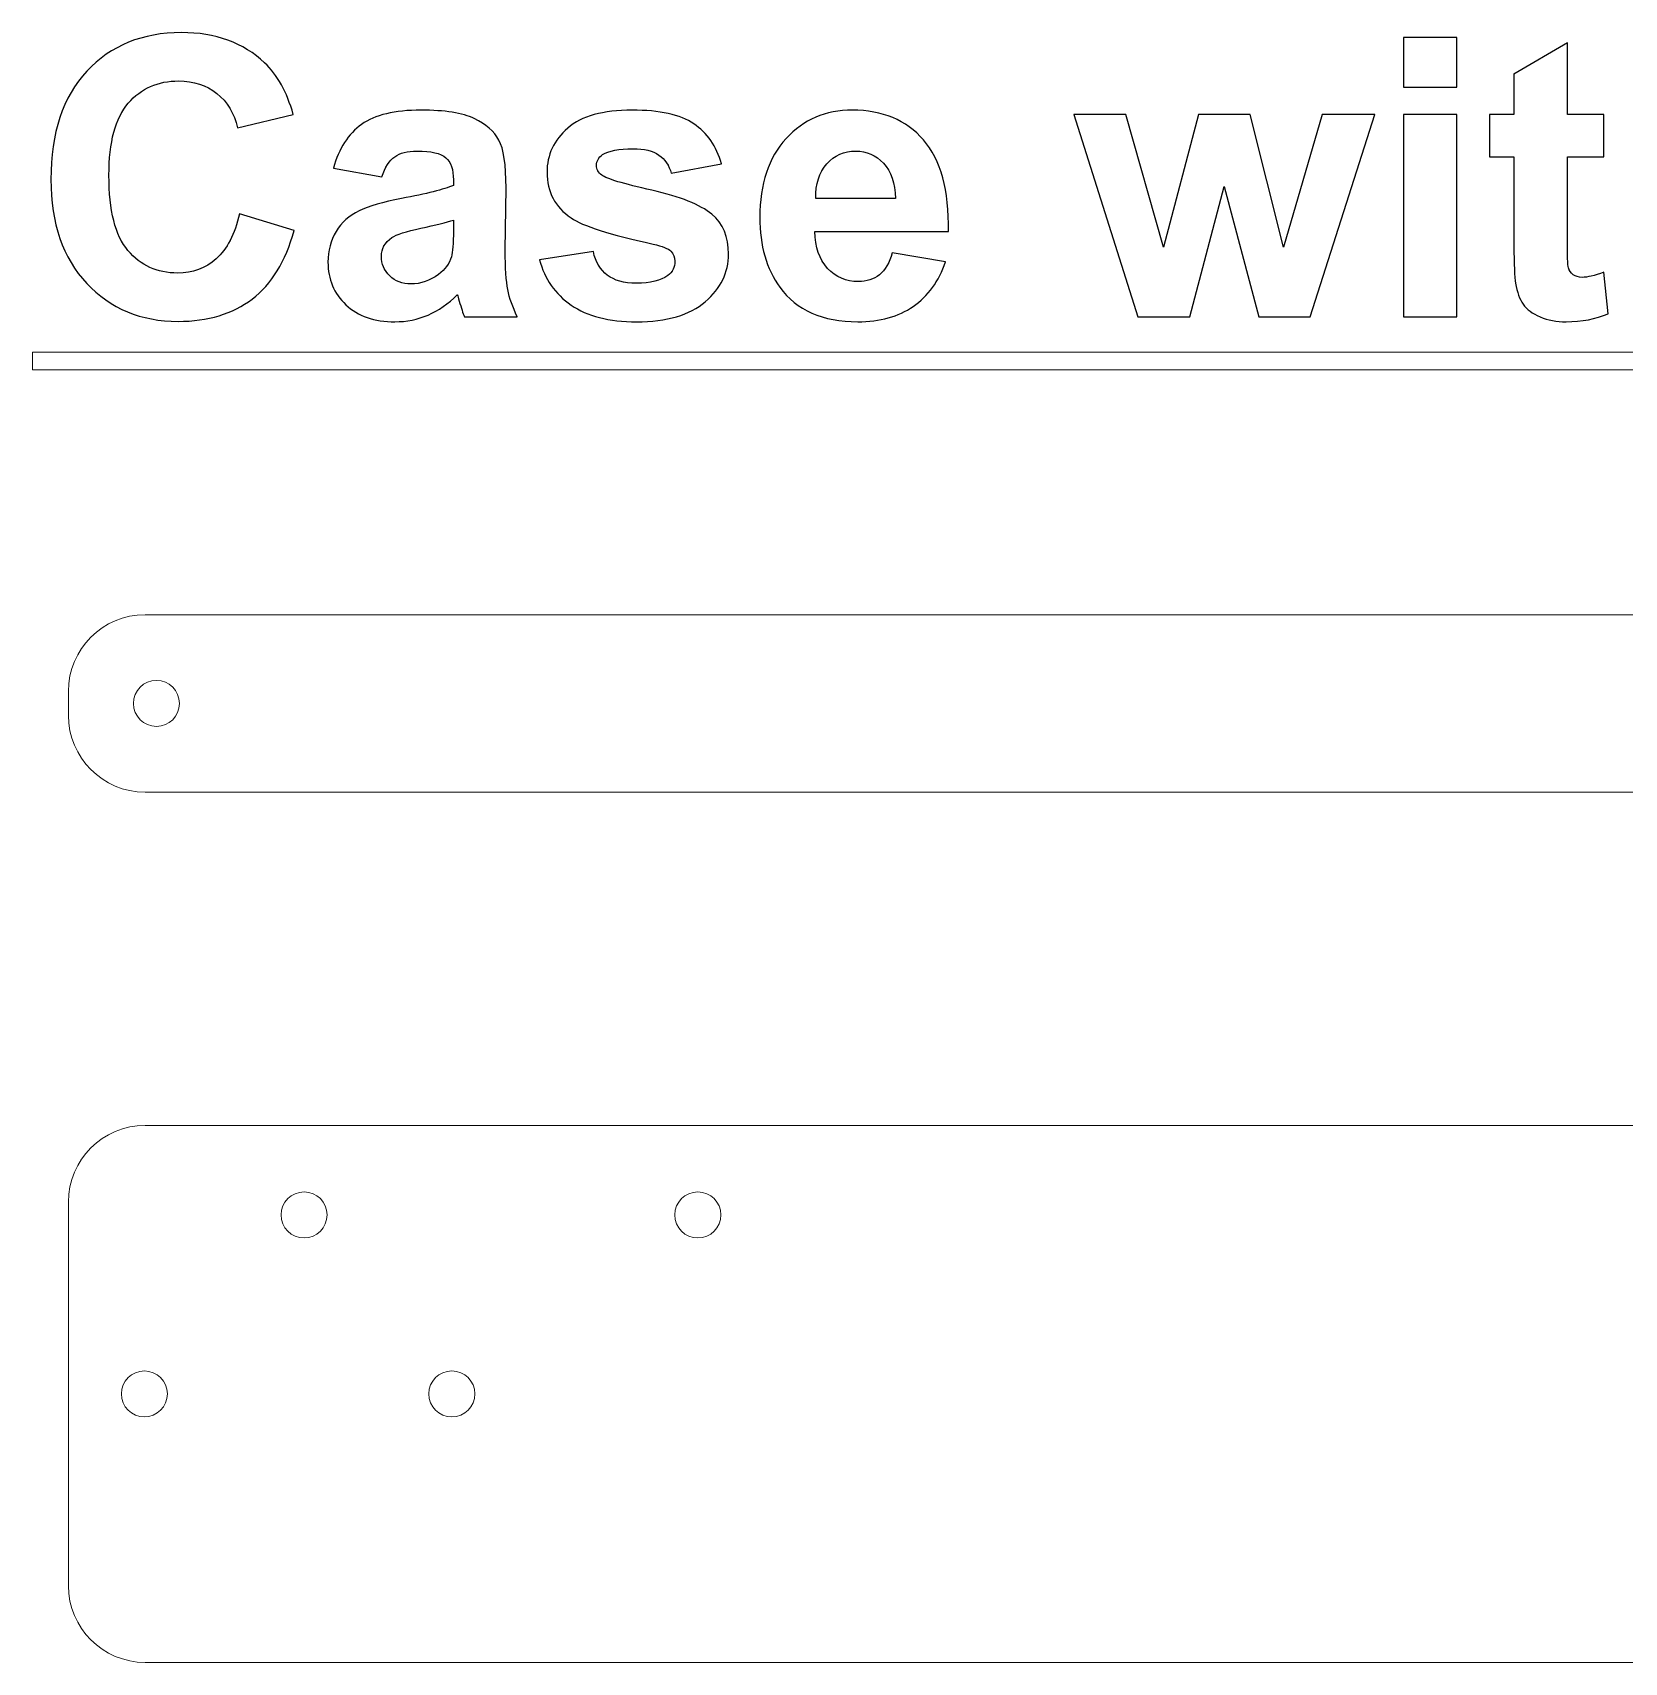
# Model space of a CAD drawing. Header units: millimetres. Extents: x -961 to -101, y 26 to 952.
# Drawn here: x -815.1 to -711.3, y 846.2 to 952.4 of the extents above; entities that cross this region are included whole.
import ezdxf

# ---------------------------------------------------------------- set-up
doc = ezdxf.new("R2010")
doc.units = ezdxf.units.MM
doc.header["$MEASUREMENT"] = 0
doc.layers.add('Layer 1', color=7, linetype='Continuous')

msp = doc.modelspace()

# ---------------------------------------------------------------- linework, layer by layer
at = {"layer": 'Layer 1', "color": 250, "lineweight": 9}
for centre, major_axis in [((-806.9927, 908.7173), (0, 1.5001)), ((-797.3682, 875.3791), (0, 1.5001)), ((-771.6992, 875.3791), (0, 1.5001)), ((-807.7805, 863.7135), (0, 1.5001)), ((-787.7337, 863.7136), (0, 1.5)), ((-787.7337, 863.7136), (0, 1.5))]:
    msp.add_ellipse(centre, major_axis=major_axis, ratio=1, dxfattribs=at)
at = {"layer": 'Layer 1', "color": 250}
for points, knots in [([(-801.5797, 940.6281), (-801.5797, 940.6281), (-798.0237, 939.5359), (-798.0237, 939.5359), (-798.0237, 939.5359), (-798.5698, 937.5335), (-799.48, 936.0476), (-800.75, 935.074), (-800.75, 935.074), (-802.02, 934.1045), (-803.6286, 933.6177), (-805.5802, 933.6177), (-805.5802, 933.6177), (-807.9974, 933.6177), (-809.9829, 934.4432), (-811.5407, 936.0942), (-811.5407, 936.0942), (-813.0944, 937.7452), (-813.8733, 940.0016), (-813.8733, 942.8675), (-813.8733, 942.8675), (-813.8733, 945.8944), (-813.0901, 948.2481), (-811.528, 949.9245), (-811.528, 949.9245), (-809.9659, 951.6009), (-807.9085, 952.4391), (-805.3601, 952.4391), (-805.3601, 952.4391), (-803.1333, 952.4391), (-801.3257, 951.7787), (-799.9372, 950.4621), (-799.9372, 950.4621), (-799.1074, 949.6832), (-798.4894, 948.5656), (-798.0745, 947.1051), (-798.0745, 947.1051), (-798.0745, 947.1051), (-801.7067, 946.2415), (-801.7067, 946.2415), (-801.7067, 946.2415), (-801.9226, 947.1813), (-802.3713, 947.9264), (-803.0529, 948.4725), (-803.0529, 948.4725), (-803.7387, 949.0186), (-804.5684, 949.2895), (-805.5421, 949.2895), (-805.5421, 949.2895), (-806.8925, 949.2895), (-807.989, 948.8069), (-808.8272, 947.8375), (-808.8272, 947.8375), (-809.6696, 946.8723), (-810.0887, 945.3059), (-810.0887, 943.1385), (-810.0887, 943.1385), (-810.0887, 940.844), (-809.6738, 939.2057), (-808.8483, 938.232), (-808.8483, 938.232), (-808.0186, 937.2541), (-806.9433, 936.7673), (-805.6183, 936.7673), (-805.6183, 936.7673), (-804.6404, 936.7673), (-803.798, 937.0763), (-803.0952, 937.6986), (-803.0952, 937.6986), (-802.3925, 938.3209), (-801.8845, 939.2946), (-801.5797, 940.6281)], [0, 0, 0, 0, 0.05263158, 0.05263158, 0.05263158, 0.05263158, 0.10526316, 0.10526316, 0.10526316, 0.10526316, 0.15789474, 0.15789474, 0.15789474, 0.15789474, 0.21052632, 0.21052632, 0.21052632, 0.21052632, 0.26315789, 0.26315789, 0.26315789, 0.26315789, 0.31578947, 0.31578947, 0.31578947, 0.31578947, 0.36842105, 0.36842105, 0.36842105, 0.36842105, 0.42105263, 0.42105263, 0.42105263, 0.42105263, 0.47368421, 0.47368421, 0.47368421, 0.47368421, 0.52631579, 0.52631579, 0.52631579, 0.52631579, 0.57894737, 0.57894737, 0.57894737, 0.57894737, 0.63157895, 0.63157895, 0.63157895, 0.63157895, 0.68421053, 0.68421053, 0.68421053, 0.68421053, 0.73684211, 0.73684211, 0.73684211, 0.73684211, 0.78947368, 0.78947368, 0.78947368, 0.78947368, 0.84210526, 0.84210526, 0.84210526, 0.84210526, 0.89473684, 0.89473684, 0.89473684, 0.89473684, 1, 1, 1, 1]), ([(-725.7015, 948.8831), (-725.7015, 948.8831), (-725.7015, 952.1089), (-725.7015, 952.1089), (-725.7015, 952.1089), (-725.7015, 952.1089), (-722.2217, 952.1089), (-722.2217, 952.1089), (-722.2217, 952.1089), (-722.2217, 952.1089), (-722.2217, 948.8831), (-722.2217, 948.8831), (-722.2217, 948.8831), (-722.2217, 948.8831), (-725.7015, 948.8831), (-725.7015, 948.8831)], [0, 0, 0, 0, 0.2, 0.2, 0.2, 0.2, 0.4, 0.4, 0.4, 0.4, 0.6, 0.6, 0.6, 0.6, 1, 1, 1, 1]), ([(-712.6247, 947.1051), (-712.6247, 947.1051), (-712.6247, 944.3365), (-712.6247, 944.3365), (-712.6247, 944.3365), (-712.6247, 944.3365), (-715.0123, 944.3365), (-715.0123, 944.3365), (-715.0123, 944.3365), (-715.0123, 944.3365), (-715.0123, 938.9983), (-715.0123, 938.9983), (-715.0123, 938.9983), (-715.0123, 937.9145), (-714.9911, 937.2838), (-714.9446, 937.106), (-714.9446, 937.106), (-714.898, 936.9282), (-714.7964, 936.78), (-714.6313, 936.6615), (-714.6313, 936.6615), (-714.4704, 936.5472), (-714.2757, 936.4879), (-714.0429, 936.4879), (-714.0429, 936.4879), (-713.7169, 936.4879), (-713.2512, 936.598), (-712.6374, 936.8223), (-712.6374, 936.8223), (-712.6374, 936.8223), (-712.3453, 934.113), (-712.3453, 934.113), (-712.3453, 934.113), (-713.1539, 933.7659), (-714.0683, 933.5923), (-715.0927, 933.5923), (-715.0927, 933.5923), (-715.7193, 933.5923), (-716.2823, 933.6981), (-716.7861, 933.9098), (-716.7861, 933.9098), (-717.2898, 934.1215), (-717.6581, 934.3966), (-717.891, 934.7311), (-717.891, 934.7311), (-718.128, 935.0697), (-718.2889, 935.5227), (-718.382, 936.0984), (-718.382, 936.0984), (-718.454, 936.5048), (-718.4921, 937.3261), (-718.4921, 938.5665), (-718.4921, 938.5665), (-718.4921, 938.5665), (-718.4921, 944.3365), (-718.4921, 944.3365), (-718.4921, 944.3365), (-718.4921, 944.3365), (-720.0923, 944.3365), (-720.0923, 944.3365), (-720.0923, 944.3365), (-720.0923, 944.3365), (-720.0923, 947.1051), (-720.0923, 947.1051), (-720.0923, 947.1051), (-720.0923, 947.1051), (-718.4921, 947.1051), (-718.4921, 947.1051), (-718.4921, 947.1051), (-718.4921, 947.1051), (-718.4921, 949.7213), (-718.4921, 949.7213), (-718.4921, 949.7213), (-718.4921, 949.7213), (-715.0123, 951.7787), (-715.0123, 951.7787), (-715.0123, 951.7787), (-715.0123, 951.7787), (-715.0123, 947.1051), (-715.0123, 947.1051), (-715.0123, 947.1051), (-715.0123, 947.1051), (-712.6247, 947.1051), (-712.6247, 947.1051)], [0, 0, 0, 0, 0.04545455, 0.04545455, 0.04545455, 0.04545455, 0.09090909, 0.09090909, 0.09090909, 0.09090909, 0.13636364, 0.13636364, 0.13636364, 0.13636364, 0.18181818, 0.18181818, 0.18181818, 0.18181818, 0.22727273, 0.22727273, 0.22727273, 0.22727273, 0.27272727, 0.27272727, 0.27272727, 0.27272727, 0.31818182, 0.31818182, 0.31818182, 0.31818182, 0.36363636, 0.36363636, 0.36363636, 0.36363636, 0.40909091, 0.40909091, 0.40909091, 0.40909091, 0.45454545, 0.45454545, 0.45454545, 0.45454545, 0.5, 0.5, 0.5, 0.5, 0.54545455, 0.54545455, 0.54545455, 0.54545455, 0.59090909, 0.59090909, 0.59090909, 0.59090909, 0.63636364, 0.63636364, 0.63636364, 0.63636364, 0.68181818, 0.68181818, 0.68181818, 0.68181818, 0.72727273, 0.72727273, 0.72727273, 0.72727273, 0.77272727, 0.77272727, 0.77272727, 0.77272727, 0.81818182, 0.81818182, 0.81818182, 0.81818182, 0.86363636, 0.86363636, 0.86363636, 0.86363636, 0.90909091, 0.90909091, 0.90909091, 0.90909091, 1, 1, 1, 1]), ([(-792.3045, 943.0411), (-792.3045, 943.0411), (-795.4541, 943.5999), (-795.4541, 943.5999), (-795.4541, 943.5999), (-795.0985, 944.8868), (-794.4847, 945.8393), (-793.6168, 946.4574), (-793.6168, 946.4574), (-792.749, 947.0755), (-791.4578, 947.3845), (-789.7476, 947.3845), (-789.7476, 947.3845), (-788.1939, 947.3845), (-787.034, 947.2025), (-786.272, 946.8342), (-786.272, 946.8342), (-785.5142, 946.4659), (-784.9766, 946.0002), (-784.6676, 945.4329), (-784.6676, 945.4329), (-784.3585, 944.8657), (-784.2019, 943.8285), (-784.2019, 942.313), (-784.2019, 942.313), (-784.2019, 942.313), (-784.2527, 938.249), (-784.2527, 938.249), (-784.2527, 938.249), (-784.2527, 937.0933), (-784.1977, 936.2381), (-784.0876, 935.6878), (-784.0876, 935.6878), (-783.9775, 935.1375), (-783.7701, 934.549), (-783.4653, 933.9225), (-783.4653, 933.9225), (-783.4653, 933.9225), (-786.9197, 933.9225), (-786.9197, 933.9225), (-786.9197, 933.9225), (-787.0086, 934.1511), (-787.1229, 934.4898), (-787.2541, 934.9385), (-787.2541, 934.9385), (-787.3092, 935.1459), (-787.3515, 935.2814), (-787.3769, 935.3449), (-787.3769, 935.3449), (-787.9696, 934.7607), (-788.6046, 934.3247), (-789.2819, 934.0326), (-789.2819, 934.0326), (-789.9592, 933.7405), (-790.6789, 933.5923), (-791.4451, 933.5923), (-791.4451, 933.5923), (-792.7956, 933.5923), (-793.8624, 933.9606), (-794.6413, 934.6972), (-794.6413, 934.6972), (-795.4202, 935.4296), (-795.8097, 936.3609), (-795.8097, 937.487), (-795.8097, 937.487), (-795.8097, 938.2278), (-795.6319, 938.8924), (-795.2763, 939.4766), (-795.2763, 939.4766), (-794.9207, 940.0566), (-794.4254, 940.5053), (-793.7819, 940.8144), (-793.7819, 940.8144), (-793.1427, 941.1234), (-792.2198, 941.3943), (-791.0133, 941.6272), (-791.0133, 941.6272), (-789.3877, 941.932), (-788.2574, 942.2198), (-787.6309, 942.4823), (-787.6309, 942.4823), (-787.6309, 942.4823), (-787.6309, 942.8337), (-787.6309, 942.8337), (-787.6309, 942.8337), (-787.6309, 943.511), (-787.796, 943.9936), (-788.1262, 944.2857), (-788.1262, 944.2857), (-788.4606, 944.5736), (-789.0872, 944.7175), (-790.0058, 944.7175), (-790.0058, 944.7175), (-790.6281, 944.7175), (-791.1107, 944.5947), (-791.4578, 944.345), (-791.4578, 944.345), (-791.8092, 944.0994), (-792.0886, 943.6634), (-792.3045, 943.0411)], [0, 0, 0, 0, 0.03846154, 0.03846154, 0.03846154, 0.03846154, 0.07692308, 0.07692308, 0.07692308, 0.07692308, 0.11538462, 0.11538462, 0.11538462, 0.11538462, 0.15384615, 0.15384615, 0.15384615, 0.15384615, 0.19230769, 0.19230769, 0.19230769, 0.19230769, 0.23076923, 0.23076923, 0.23076923, 0.23076923, 0.26923077, 0.26923077, 0.26923077, 0.26923077, 0.30769231, 0.30769231, 0.30769231, 0.30769231, 0.34615385, 0.34615385, 0.34615385, 0.34615385, 0.38461538, 0.38461538, 0.38461538, 0.38461538, 0.42307692, 0.42307692, 0.42307692, 0.42307692, 0.46153846, 0.46153846, 0.46153846, 0.46153846, 0.5, 0.5, 0.5, 0.5, 0.53846154, 0.53846154, 0.53846154, 0.53846154, 0.57692308, 0.57692308, 0.57692308, 0.57692308, 0.61538462, 0.61538462, 0.61538462, 0.61538462, 0.65384615, 0.65384615, 0.65384615, 0.65384615, 0.69230769, 0.69230769, 0.69230769, 0.69230769, 0.73076923, 0.73076923, 0.73076923, 0.73076923, 0.76923077, 0.76923077, 0.76923077, 0.76923077, 0.80769231, 0.80769231, 0.80769231, 0.80769231, 0.84615385, 0.84615385, 0.84615385, 0.84615385, 0.88461538, 0.88461538, 0.88461538, 0.88461538, 0.92307692, 0.92307692, 0.92307692, 0.92307692, 1, 1, 1, 1]), ([(-782.0133, 937.6309), (-782.0133, 937.6309), (-778.5081, 938.1643), (-778.5081, 938.1643), (-778.5081, 938.1643), (-778.3599, 937.4912), (-778.0594, 936.979), (-777.6022, 936.6318), (-777.6022, 936.6318), (-777.1492, 936.2805), (-776.51, 936.1069), (-775.6929, 936.1069), (-775.6929, 936.1069), (-774.7912, 936.1069), (-774.1139, 936.272), (-773.6567, 936.6022), (-773.6567, 936.6022), (-773.3519, 936.835), (-773.1995, 937.1483), (-773.1995, 937.5378), (-773.1995, 937.5378), (-773.1995, 937.8002), (-773.2842, 938.0204), (-773.4493, 938.1939), (-773.4493, 938.1939), (-773.6228, 938.359), (-774.0123, 938.5157), (-774.6134, 938.6554), (-774.6134, 938.6554), (-777.4286, 939.2777), (-779.2108, 939.8449), (-779.9644, 940.3572), (-779.9644, 940.3572), (-781.01, 941.0726), (-781.5307, 942.0632), (-781.5307, 943.329), (-781.5307, 943.329), (-781.5307, 944.4762), (-781.0777, 945.4372), (-780.176, 946.2161), (-780.176, 946.2161), (-779.2743, 946.995), (-777.8773, 947.3845), (-775.985, 947.3845), (-775.985, 947.3845), (-774.1816, 947.3845), (-772.8397, 947.0882), (-771.9634, 946.4997), (-771.9634, 946.4997), (-771.0871, 945.9071), (-770.4817, 945.035), (-770.1515, 943.8793), (-770.1515, 943.8793), (-770.1515, 943.8793), (-773.4281, 943.2697), (-773.4281, 943.2697), (-773.4281, 943.2697), (-773.5678, 943.7862), (-773.8387, 944.1841), (-774.2324, 944.4593), (-774.2324, 944.4593), (-774.6261, 944.7344), (-775.1892, 944.8699), (-775.9215, 944.8699), (-775.9215, 944.8699), (-776.8444, 944.8699), (-777.5048, 944.7429), (-777.907, 944.4847), (-777.907, 944.4847), (-778.1737, 944.3026), (-778.3049, 944.0656), (-778.3049, 943.7777), (-778.3049, 943.7777), (-778.3049, 943.5279), (-778.1906, 943.3163), (-777.9578, 943.1427), (-777.9578, 943.1427), (-777.6403, 942.9099), (-776.5523, 942.5839), (-774.6896, 942.1606), (-774.6896, 942.1606), (-772.827, 941.7372), (-771.5273, 941.2208), (-770.7907, 940.6069), (-770.7907, 940.6069), (-770.0584, 939.9889), (-769.6943, 939.121), (-769.6943, 938.0119), (-769.6943, 938.0119), (-769.6943, 936.8054), (-770.1981, 935.764), (-771.2098, 934.8962), (-771.2098, 934.8962), (-772.2174, 934.0283), (-773.7117, 933.5923), (-775.6929, 933.5923), (-775.6929, 933.5923), (-777.4879, 933.5923), (-778.9103, 933.9564), (-779.9601, 934.6803), (-779.9601, 934.6803), (-781.0058, 935.4042), (-781.6916, 936.3863), (-782.0133, 937.6309)], [0, 0, 0, 0, 0.03703704, 0.03703704, 0.03703704, 0.03703704, 0.07407407, 0.07407407, 0.07407407, 0.07407407, 0.11111111, 0.11111111, 0.11111111, 0.11111111, 0.14814815, 0.14814815, 0.14814815, 0.14814815, 0.18518519, 0.18518519, 0.18518519, 0.18518519, 0.22222222, 0.22222222, 0.22222222, 0.22222222, 0.25925926, 0.25925926, 0.25925926, 0.25925926, 0.2962963, 0.2962963, 0.2962963, 0.2962963, 0.33333333, 0.33333333, 0.33333333, 0.33333333, 0.37037037, 0.37037037, 0.37037037, 0.37037037, 0.40740741, 0.40740741, 0.40740741, 0.40740741, 0.44444444, 0.44444444, 0.44444444, 0.44444444, 0.48148148, 0.48148148, 0.48148148, 0.48148148, 0.51851852, 0.51851852, 0.51851852, 0.51851852, 0.55555556, 0.55555556, 0.55555556, 0.55555556, 0.59259259, 0.59259259, 0.59259259, 0.59259259, 0.62962963, 0.62962963, 0.62962963, 0.62962963, 0.66666667, 0.66666667, 0.66666667, 0.66666667, 0.7037037, 0.7037037, 0.7037037, 0.7037037, 0.74074074, 0.74074074, 0.74074074, 0.74074074, 0.77777778, 0.77777778, 0.77777778, 0.77777778, 0.81481481, 0.81481481, 0.81481481, 0.81481481, 0.85185185, 0.85185185, 0.85185185, 0.85185185, 0.88888889, 0.88888889, 0.88888889, 0.88888889, 0.92592593, 0.92592593, 0.92592593, 0.92592593, 1, 1, 1, 1]), ([(-759.0221, 938.0881), (-759.0221, 938.0881), (-755.5423, 937.5039), (-755.5423, 937.5039), (-755.5423, 937.5039), (-755.9868, 936.2297), (-756.6938, 935.2602), (-757.6547, 934.5914), (-757.6547, 934.5914), (-758.6199, 933.9267), (-759.8264, 933.5923), (-761.27, 933.5923), (-761.27, 933.5923), (-763.5602, 933.5923), (-765.2578, 934.3416), (-766.3542, 935.8402), (-766.3542, 935.8402), (-767.2221, 937.0425), (-767.6581, 938.558), (-767.6581, 940.391), (-767.6581, 940.391), (-767.6581, 942.5754), (-767.0866, 944.2899), (-765.9478, 945.5261), (-765.9478, 945.5261), (-764.8091, 946.7664), (-763.3655, 947.3845), (-761.6214, 947.3845), (-761.6214, 947.3845), (-759.6656, 947.3845), (-758.1204, 946.7368), (-756.9859, 945.4414), (-756.9859, 945.4414), (-755.8556, 944.146), (-755.3137, 942.1606), (-755.3645, 939.4851), (-755.3645, 939.4851), (-755.3645, 939.4851), (-764.0767, 939.4851), (-764.0767, 939.4851), (-764.0767, 939.4851), (-764.0513, 938.4522), (-763.7719, 937.6478), (-763.2343, 937.0721), (-763.2343, 937.0721), (-762.7009, 936.4964), (-762.032, 936.2085), (-761.2361, 936.2085), (-761.2361, 936.2085), (-760.69, 936.2085), (-760.2328, 936.3567), (-759.8645, 936.653), (-759.8645, 936.653), (-759.492, 936.9493), (-759.2126, 937.4277), (-759.0221, 938.0881)], [0, 0, 0, 0, 0.06666667, 0.06666667, 0.06666667, 0.06666667, 0.13333333, 0.13333333, 0.13333333, 0.13333333, 0.2, 0.2, 0.2, 0.2, 0.26666667, 0.26666667, 0.26666667, 0.26666667, 0.33333333, 0.33333333, 0.33333333, 0.33333333, 0.4, 0.4, 0.4, 0.4, 0.46666667, 0.46666667, 0.46666667, 0.46666667, 0.53333333, 0.53333333, 0.53333333, 0.53333333, 0.6, 0.6, 0.6, 0.6, 0.66666667, 0.66666667, 0.66666667, 0.66666667, 0.73333333, 0.73333333, 0.73333333, 0.73333333, 0.8, 0.8, 0.8, 0.8, 0.86666667, 0.86666667, 0.86666667, 0.86666667, 1, 1, 1, 1]), ([(-743.0201, 933.9225), (-743.0201, 933.9225), (-747.1857, 947.1051), (-747.1857, 947.1051), (-747.1857, 947.1051), (-747.1857, 947.1051), (-743.799, 947.1051), (-743.799, 947.1051), (-743.799, 947.1051), (-743.799, 947.1051), (-741.331, 938.4649), (-741.331, 938.4649), (-741.331, 938.4649), (-741.331, 938.4649), (-739.0577, 947.1051), (-739.0577, 947.1051), (-739.0577, 947.1051), (-739.0577, 947.1051), (-735.6964, 947.1051), (-735.6964, 947.1051), (-735.6964, 947.1051), (-735.6964, 947.1051), (-733.5078, 938.4649), (-733.5078, 938.4649), (-733.5078, 938.4649), (-733.5078, 938.4649), (-730.989, 947.1051), (-730.989, 947.1051), (-730.989, 947.1051), (-730.989, 947.1051), (-727.5515, 947.1051), (-727.5515, 947.1051), (-727.5515, 947.1051), (-727.5515, 947.1051), (-731.7848, 933.9225), (-731.7848, 933.9225), (-731.7848, 933.9225), (-731.7848, 933.9225), (-735.1292, 933.9225), (-735.1292, 933.9225), (-735.1292, 933.9225), (-735.1292, 933.9225), (-737.394, 942.4019), (-737.394, 942.4019), (-737.394, 942.4019), (-737.394, 942.4019), (-739.6292, 933.9225), (-739.6292, 933.9225), (-739.6292, 933.9225), (-739.6292, 933.9225), (-743.0201, 933.9225), (-743.0201, 933.9225)], [0, 0, 0, 0, 0.07142857, 0.07142857, 0.07142857, 0.07142857, 0.14285714, 0.14285714, 0.14285714, 0.14285714, 0.21428571, 0.21428571, 0.21428571, 0.21428571, 0.28571429, 0.28571429, 0.28571429, 0.28571429, 0.35714286, 0.35714286, 0.35714286, 0.35714286, 0.42857143, 0.42857143, 0.42857143, 0.42857143, 0.5, 0.5, 0.5, 0.5, 0.57142857, 0.57142857, 0.57142857, 0.57142857, 0.64285714, 0.64285714, 0.64285714, 0.64285714, 0.71428571, 0.71428571, 0.71428571, 0.71428571, 0.78571429, 0.78571429, 0.78571429, 0.78571429, 0.85714286, 0.85714286, 0.85714286, 0.85714286, 1, 1, 1, 1]), ([(-725.7015, 933.9225), (-725.7015, 933.9225), (-725.7015, 947.1051), (-725.7015, 947.1051), (-725.7015, 947.1051), (-725.7015, 947.1051), (-722.2217, 947.1051), (-722.2217, 947.1051), (-722.2217, 947.1051), (-722.2217, 947.1051), (-722.2217, 933.9225), (-722.2217, 933.9225), (-722.2217, 933.9225), (-722.2217, 933.9225), (-725.7015, 933.9225), (-725.7015, 933.9225)], [0, 0, 0, 0, 0.2, 0.2, 0.2, 0.2, 0.4, 0.4, 0.4, 0.4, 0.6, 0.6, 0.6, 0.6, 1, 1, 1, 1]), ([(-758.8189, 941.6187), (-758.8443, 942.6305), (-759.1025, 943.4009), (-759.5978, 943.9259), (-759.5978, 943.9259), (-760.0931, 944.455), (-760.6943, 944.7175), (-761.4055, 944.7175), (-761.4055, 944.7175), (-762.1632, 944.7175), (-762.7898, 944.4381), (-763.2851, 943.8835), (-763.2851, 943.8835), (-763.7804, 943.329), (-764.0217, 942.5712), (-764.0132, 941.6187), (-764.0132, 941.6187), (-764.0132, 941.6187), (-758.8189, 941.6187), (-758.8189, 941.6187)], [0, 0, 0, 0, 0.16666667, 0.16666667, 0.16666667, 0.16666667, 0.33333333, 0.33333333, 0.33333333, 0.33333333, 0.5, 0.5, 0.5, 0.5, 0.66666667, 0.66666667, 0.66666667, 0.66666667, 1, 1, 1, 1]), ([(-787.6309, 940.2217), (-788.0754, 940.0735), (-788.7824, 939.8957), (-789.7518, 939.6883), (-789.7518, 939.6883), (-790.717, 939.4809), (-791.352, 939.2777), (-791.6483, 939.0829), (-791.6483, 939.0829), (-792.1013, 938.757), (-792.3299, 938.3506), (-792.3299, 937.8553), (-792.3299, 937.8553), (-792.3299, 937.3642), (-792.1479, 936.9451), (-791.7838, 936.5895), (-791.7838, 936.5895), (-791.4197, 936.2339), (-790.9583, 936.0561), (-790.3953, 936.0561), (-790.3953, 936.0561), (-789.7687, 936.0561), (-789.1676, 936.2635), (-788.5961, 936.6742), (-788.5961, 936.6742), (-788.177, 936.9917), (-787.8976, 937.3727), (-787.7664, 937.8299), (-787.7664, 937.8299), (-787.6775, 938.1262), (-787.6309, 938.6935), (-787.6309, 939.5274), (-787.6309, 939.5274), (-787.6309, 939.5274), (-787.6309, 940.2217), (-787.6309, 940.2217)], [0, 0, 0, 0, 0.1, 0.1, 0.1, 0.1, 0.2, 0.2, 0.2, 0.2, 0.3, 0.3, 0.3, 0.3, 0.4, 0.4, 0.4, 0.4, 0.5, 0.5, 0.5, 0.5, 0.6, 0.6, 0.6, 0.6, 0.7, 0.7, 0.7, 0.7, 0.8, 0.8, 0.8, 0.8, 1, 1, 1, 1])]:
    msp.add_open_spline(points, degree=3, knots=knots, dxfattribs=at)
at = {"layer": 'Layer 1', "color": 250, "lineweight": 9}
for points, knots in [([(-801.5797, 940.6281), (-801.5797, 940.6281), (-798.0237, 939.5359), (-798.0237, 939.5359), (-798.0237, 939.5359), (-798.5698, 937.5335), (-799.48, 936.0476), (-800.75, 935.074), (-800.75, 935.074), (-802.02, 934.1045), (-803.6286, 933.6177), (-805.5802, 933.6177), (-805.5802, 933.6177), (-807.9974, 933.6177), (-809.9829, 934.4432), (-811.5407, 936.0942), (-811.5407, 936.0942), (-813.0944, 937.7452), (-813.8733, 940.0016), (-813.8733, 942.8675), (-813.8733, 942.8675), (-813.8733, 945.8944), (-813.0901, 948.2481), (-811.528, 949.9245), (-811.528, 949.9245), (-809.9659, 951.6009), (-807.9085, 952.4391), (-805.3601, 952.4391), (-805.3601, 952.4391), (-803.1333, 952.4391), (-801.3257, 951.7787), (-799.9372, 950.4621), (-799.9372, 950.4621), (-799.1074, 949.6832), (-798.4894, 948.5656), (-798.0745, 947.1051), (-798.0745, 947.1051), (-798.0745, 947.1051), (-801.7067, 946.2415), (-801.7067, 946.2415), (-801.7067, 946.2415), (-801.9226, 947.1813), (-802.3713, 947.9264), (-803.0529, 948.4725), (-803.0529, 948.4725), (-803.7387, 949.0186), (-804.5684, 949.2895), (-805.5421, 949.2895), (-805.5421, 949.2895), (-806.8925, 949.2895), (-807.989, 948.8069), (-808.8272, 947.8375), (-808.8272, 947.8375), (-809.6696, 946.8723), (-810.0887, 945.3059), (-810.0887, 943.1385), (-810.0887, 943.1385), (-810.0887, 940.844), (-809.6738, 939.2057), (-808.8483, 938.232), (-808.8483, 938.232), (-808.0186, 937.2541), (-806.9433, 936.7673), (-805.6183, 936.7673), (-805.6183, 936.7673), (-804.6404, 936.7673), (-803.798, 937.0763), (-803.0952, 937.6986), (-803.0952, 937.6986), (-802.3925, 938.3209), (-801.8845, 939.2946), (-801.5797, 940.6281)], [0, 0, 0, 0, 0.05263158, 0.05263158, 0.05263158, 0.05263158, 0.10526316, 0.10526316, 0.10526316, 0.10526316, 0.15789474, 0.15789474, 0.15789474, 0.15789474, 0.21052632, 0.21052632, 0.21052632, 0.21052632, 0.26315789, 0.26315789, 0.26315789, 0.26315789, 0.31578947, 0.31578947, 0.31578947, 0.31578947, 0.36842105, 0.36842105, 0.36842105, 0.36842105, 0.42105263, 0.42105263, 0.42105263, 0.42105263, 0.47368421, 0.47368421, 0.47368421, 0.47368421, 0.52631579, 0.52631579, 0.52631579, 0.52631579, 0.57894737, 0.57894737, 0.57894737, 0.57894737, 0.63157895, 0.63157895, 0.63157895, 0.63157895, 0.68421053, 0.68421053, 0.68421053, 0.68421053, 0.73684211, 0.73684211, 0.73684211, 0.73684211, 0.78947368, 0.78947368, 0.78947368, 0.78947368, 0.84210526, 0.84210526, 0.84210526, 0.84210526, 0.89473684, 0.89473684, 0.89473684, 0.89473684, 1, 1, 1, 1]), ([(-725.7015, 948.8831), (-725.7015, 948.8831), (-725.7015, 952.1089), (-725.7015, 952.1089), (-725.7015, 952.1089), (-725.7015, 952.1089), (-722.2217, 952.1089), (-722.2217, 952.1089), (-722.2217, 952.1089), (-722.2217, 952.1089), (-722.2217, 948.8831), (-722.2217, 948.8831), (-722.2217, 948.8831), (-722.2217, 948.8831), (-725.7015, 948.8831), (-725.7015, 948.8831)], [0, 0, 0, 0, 0.2, 0.2, 0.2, 0.2, 0.4, 0.4, 0.4, 0.4, 0.6, 0.6, 0.6, 0.6, 1, 1, 1, 1]), ([(-712.6247, 947.1051), (-712.6247, 947.1051), (-712.6247, 944.3365), (-712.6247, 944.3365), (-712.6247, 944.3365), (-712.6247, 944.3365), (-715.0123, 944.3365), (-715.0123, 944.3365), (-715.0123, 944.3365), (-715.0123, 944.3365), (-715.0123, 938.9983), (-715.0123, 938.9983), (-715.0123, 938.9983), (-715.0123, 937.9145), (-714.9911, 937.2838), (-714.9446, 937.106), (-714.9446, 937.106), (-714.898, 936.9282), (-714.7964, 936.78), (-714.6313, 936.6615), (-714.6313, 936.6615), (-714.4704, 936.5472), (-714.2757, 936.4879), (-714.0429, 936.4879), (-714.0429, 936.4879), (-713.7169, 936.4879), (-713.2512, 936.598), (-712.6374, 936.8223), (-712.6374, 936.8223), (-712.6374, 936.8223), (-712.3453, 934.113), (-712.3453, 934.113), (-712.3453, 934.113), (-713.1539, 933.7659), (-714.0683, 933.5923), (-715.0927, 933.5923), (-715.0927, 933.5923), (-715.7193, 933.5923), (-716.2823, 933.6981), (-716.7861, 933.9098), (-716.7861, 933.9098), (-717.2898, 934.1215), (-717.6581, 934.3966), (-717.891, 934.7311), (-717.891, 934.7311), (-718.128, 935.0697), (-718.2889, 935.5227), (-718.382, 936.0984), (-718.382, 936.0984), (-718.454, 936.5048), (-718.4921, 937.3261), (-718.4921, 938.5665), (-718.4921, 938.5665), (-718.4921, 938.5665), (-718.4921, 944.3365), (-718.4921, 944.3365), (-718.4921, 944.3365), (-718.4921, 944.3365), (-720.0923, 944.3365), (-720.0923, 944.3365), (-720.0923, 944.3365), (-720.0923, 944.3365), (-720.0923, 947.1051), (-720.0923, 947.1051), (-720.0923, 947.1051), (-720.0923, 947.1051), (-718.4921, 947.1051), (-718.4921, 947.1051), (-718.4921, 947.1051), (-718.4921, 947.1051), (-718.4921, 949.7213), (-718.4921, 949.7213), (-718.4921, 949.7213), (-718.4921, 949.7213), (-715.0123, 951.7787), (-715.0123, 951.7787), (-715.0123, 951.7787), (-715.0123, 951.7787), (-715.0123, 947.1051), (-715.0123, 947.1051), (-715.0123, 947.1051), (-715.0123, 947.1051), (-712.6247, 947.1051), (-712.6247, 947.1051)], [0, 0, 0, 0, 0.04545455, 0.04545455, 0.04545455, 0.04545455, 0.09090909, 0.09090909, 0.09090909, 0.09090909, 0.13636364, 0.13636364, 0.13636364, 0.13636364, 0.18181818, 0.18181818, 0.18181818, 0.18181818, 0.22727273, 0.22727273, 0.22727273, 0.22727273, 0.27272727, 0.27272727, 0.27272727, 0.27272727, 0.31818182, 0.31818182, 0.31818182, 0.31818182, 0.36363636, 0.36363636, 0.36363636, 0.36363636, 0.40909091, 0.40909091, 0.40909091, 0.40909091, 0.45454545, 0.45454545, 0.45454545, 0.45454545, 0.5, 0.5, 0.5, 0.5, 0.54545455, 0.54545455, 0.54545455, 0.54545455, 0.59090909, 0.59090909, 0.59090909, 0.59090909, 0.63636364, 0.63636364, 0.63636364, 0.63636364, 0.68181818, 0.68181818, 0.68181818, 0.68181818, 0.72727273, 0.72727273, 0.72727273, 0.72727273, 0.77272727, 0.77272727, 0.77272727, 0.77272727, 0.81818182, 0.81818182, 0.81818182, 0.81818182, 0.86363636, 0.86363636, 0.86363636, 0.86363636, 0.90909091, 0.90909091, 0.90909091, 0.90909091, 1, 1, 1, 1]), ([(-792.3045, 943.0411), (-792.3045, 943.0411), (-795.4541, 943.5999), (-795.4541, 943.5999), (-795.4541, 943.5999), (-795.0985, 944.8868), (-794.4847, 945.8393), (-793.6168, 946.4574), (-793.6168, 946.4574), (-792.749, 947.0755), (-791.4578, 947.3845), (-789.7476, 947.3845), (-789.7476, 947.3845), (-788.1939, 947.3845), (-787.034, 947.2025), (-786.272, 946.8342), (-786.272, 946.8342), (-785.5142, 946.4659), (-784.9766, 946.0002), (-784.6676, 945.4329), (-784.6676, 945.4329), (-784.3585, 944.8657), (-784.2019, 943.8285), (-784.2019, 942.313), (-784.2019, 942.313), (-784.2019, 942.313), (-784.2527, 938.249), (-784.2527, 938.249), (-784.2527, 938.249), (-784.2527, 937.0933), (-784.1977, 936.2381), (-784.0876, 935.6878), (-784.0876, 935.6878), (-783.9775, 935.1375), (-783.7701, 934.549), (-783.4653, 933.9225), (-783.4653, 933.9225), (-783.4653, 933.9225), (-786.9197, 933.9225), (-786.9197, 933.9225), (-786.9197, 933.9225), (-787.0086, 934.1511), (-787.1229, 934.4898), (-787.2541, 934.9385), (-787.2541, 934.9385), (-787.3092, 935.1459), (-787.3515, 935.2814), (-787.3769, 935.3449), (-787.3769, 935.3449), (-787.9696, 934.7607), (-788.6046, 934.3247), (-789.2819, 934.0326), (-789.2819, 934.0326), (-789.9592, 933.7405), (-790.6789, 933.5923), (-791.4451, 933.5923), (-791.4451, 933.5923), (-792.7956, 933.5923), (-793.8624, 933.9606), (-794.6413, 934.6972), (-794.6413, 934.6972), (-795.4202, 935.4296), (-795.8097, 936.3609), (-795.8097, 937.487), (-795.8097, 937.487), (-795.8097, 938.2278), (-795.6319, 938.8924), (-795.2763, 939.4766), (-795.2763, 939.4766), (-794.9207, 940.0566), (-794.4254, 940.5053), (-793.7819, 940.8144), (-793.7819, 940.8144), (-793.1427, 941.1234), (-792.2198, 941.3943), (-791.0133, 941.6272), (-791.0133, 941.6272), (-789.3877, 941.932), (-788.2574, 942.2198), (-787.6309, 942.4823), (-787.6309, 942.4823), (-787.6309, 942.4823), (-787.6309, 942.8337), (-787.6309, 942.8337), (-787.6309, 942.8337), (-787.6309, 943.511), (-787.796, 943.9936), (-788.1262, 944.2857), (-788.1262, 944.2857), (-788.4606, 944.5736), (-789.0872, 944.7175), (-790.0058, 944.7175), (-790.0058, 944.7175), (-790.6281, 944.7175), (-791.1107, 944.5947), (-791.4578, 944.345), (-791.4578, 944.345), (-791.8092, 944.0994), (-792.0886, 943.6634), (-792.3045, 943.0411)], [0, 0, 0, 0, 0.03846154, 0.03846154, 0.03846154, 0.03846154, 0.07692308, 0.07692308, 0.07692308, 0.07692308, 0.11538462, 0.11538462, 0.11538462, 0.11538462, 0.15384615, 0.15384615, 0.15384615, 0.15384615, 0.19230769, 0.19230769, 0.19230769, 0.19230769, 0.23076923, 0.23076923, 0.23076923, 0.23076923, 0.26923077, 0.26923077, 0.26923077, 0.26923077, 0.30769231, 0.30769231, 0.30769231, 0.30769231, 0.34615385, 0.34615385, 0.34615385, 0.34615385, 0.38461538, 0.38461538, 0.38461538, 0.38461538, 0.42307692, 0.42307692, 0.42307692, 0.42307692, 0.46153846, 0.46153846, 0.46153846, 0.46153846, 0.5, 0.5, 0.5, 0.5, 0.53846154, 0.53846154, 0.53846154, 0.53846154, 0.57692308, 0.57692308, 0.57692308, 0.57692308, 0.61538462, 0.61538462, 0.61538462, 0.61538462, 0.65384615, 0.65384615, 0.65384615, 0.65384615, 0.69230769, 0.69230769, 0.69230769, 0.69230769, 0.73076923, 0.73076923, 0.73076923, 0.73076923, 0.76923077, 0.76923077, 0.76923077, 0.76923077, 0.80769231, 0.80769231, 0.80769231, 0.80769231, 0.84615385, 0.84615385, 0.84615385, 0.84615385, 0.88461538, 0.88461538, 0.88461538, 0.88461538, 0.92307692, 0.92307692, 0.92307692, 0.92307692, 1, 1, 1, 1]), ([(-782.0133, 937.6309), (-782.0133, 937.6309), (-778.5081, 938.1643), (-778.5081, 938.1643), (-778.5081, 938.1643), (-778.3599, 937.4912), (-778.0594, 936.979), (-777.6022, 936.6318), (-777.6022, 936.6318), (-777.1492, 936.2805), (-776.51, 936.1069), (-775.6929, 936.1069), (-775.6929, 936.1069), (-774.7912, 936.1069), (-774.1139, 936.272), (-773.6567, 936.6022), (-773.6567, 936.6022), (-773.3519, 936.835), (-773.1995, 937.1483), (-773.1995, 937.5378), (-773.1995, 937.5378), (-773.1995, 937.8002), (-773.2842, 938.0204), (-773.4493, 938.1939), (-773.4493, 938.1939), (-773.6228, 938.359), (-774.0123, 938.5157), (-774.6134, 938.6554), (-774.6134, 938.6554), (-777.4286, 939.2777), (-779.2108, 939.8449), (-779.9644, 940.3572), (-779.9644, 940.3572), (-781.01, 941.0726), (-781.5307, 942.0632), (-781.5307, 943.329), (-781.5307, 943.329), (-781.5307, 944.4762), (-781.0777, 945.4372), (-780.176, 946.2161), (-780.176, 946.2161), (-779.2743, 946.995), (-777.8773, 947.3845), (-775.985, 947.3845), (-775.985, 947.3845), (-774.1816, 947.3845), (-772.8397, 947.0882), (-771.9634, 946.4997), (-771.9634, 946.4997), (-771.0871, 945.9071), (-770.4817, 945.035), (-770.1515, 943.8793), (-770.1515, 943.8793), (-770.1515, 943.8793), (-773.4281, 943.2697), (-773.4281, 943.2697), (-773.4281, 943.2697), (-773.5678, 943.7862), (-773.8387, 944.1841), (-774.2324, 944.4593), (-774.2324, 944.4593), (-774.6261, 944.7344), (-775.1892, 944.8699), (-775.9215, 944.8699), (-775.9215, 944.8699), (-776.8444, 944.8699), (-777.5048, 944.7429), (-777.907, 944.4847), (-777.907, 944.4847), (-778.1737, 944.3026), (-778.3049, 944.0656), (-778.3049, 943.7777), (-778.3049, 943.7777), (-778.3049, 943.5279), (-778.1906, 943.3163), (-777.9578, 943.1427), (-777.9578, 943.1427), (-777.6403, 942.9099), (-776.5523, 942.5839), (-774.6896, 942.1606), (-774.6896, 942.1606), (-772.827, 941.7372), (-771.5273, 941.2208), (-770.7907, 940.6069), (-770.7907, 940.6069), (-770.0584, 939.9889), (-769.6943, 939.121), (-769.6943, 938.0119), (-769.6943, 938.0119), (-769.6943, 936.8054), (-770.1981, 935.764), (-771.2098, 934.8962), (-771.2098, 934.8962), (-772.2174, 934.0283), (-773.7117, 933.5923), (-775.6929, 933.5923), (-775.6929, 933.5923), (-777.4879, 933.5923), (-778.9103, 933.9564), (-779.9601, 934.6803), (-779.9601, 934.6803), (-781.0058, 935.4042), (-781.6916, 936.3863), (-782.0133, 937.6309)], [0, 0, 0, 0, 0.03703704, 0.03703704, 0.03703704, 0.03703704, 0.07407407, 0.07407407, 0.07407407, 0.07407407, 0.11111111, 0.11111111, 0.11111111, 0.11111111, 0.14814815, 0.14814815, 0.14814815, 0.14814815, 0.18518519, 0.18518519, 0.18518519, 0.18518519, 0.22222222, 0.22222222, 0.22222222, 0.22222222, 0.25925926, 0.25925926, 0.25925926, 0.25925926, 0.2962963, 0.2962963, 0.2962963, 0.2962963, 0.33333333, 0.33333333, 0.33333333, 0.33333333, 0.37037037, 0.37037037, 0.37037037, 0.37037037, 0.40740741, 0.40740741, 0.40740741, 0.40740741, 0.44444444, 0.44444444, 0.44444444, 0.44444444, 0.48148148, 0.48148148, 0.48148148, 0.48148148, 0.51851852, 0.51851852, 0.51851852, 0.51851852, 0.55555556, 0.55555556, 0.55555556, 0.55555556, 0.59259259, 0.59259259, 0.59259259, 0.59259259, 0.62962963, 0.62962963, 0.62962963, 0.62962963, 0.66666667, 0.66666667, 0.66666667, 0.66666667, 0.7037037, 0.7037037, 0.7037037, 0.7037037, 0.74074074, 0.74074074, 0.74074074, 0.74074074, 0.77777778, 0.77777778, 0.77777778, 0.77777778, 0.81481481, 0.81481481, 0.81481481, 0.81481481, 0.85185185, 0.85185185, 0.85185185, 0.85185185, 0.88888889, 0.88888889, 0.88888889, 0.88888889, 0.92592593, 0.92592593, 0.92592593, 0.92592593, 1, 1, 1, 1]), ([(-759.0221, 938.0881), (-759.0221, 938.0881), (-755.5423, 937.5039), (-755.5423, 937.5039), (-755.5423, 937.5039), (-755.9868, 936.2297), (-756.6938, 935.2602), (-757.6547, 934.5914), (-757.6547, 934.5914), (-758.6199, 933.9267), (-759.8264, 933.5923), (-761.27, 933.5923), (-761.27, 933.5923), (-763.5602, 933.5923), (-765.2578, 934.3416), (-766.3542, 935.8402), (-766.3542, 935.8402), (-767.2221, 937.0425), (-767.6581, 938.558), (-767.6581, 940.391), (-767.6581, 940.391), (-767.6581, 942.5754), (-767.0866, 944.2899), (-765.9478, 945.5261), (-765.9478, 945.5261), (-764.8091, 946.7664), (-763.3655, 947.3845), (-761.6214, 947.3845), (-761.6214, 947.3845), (-759.6656, 947.3845), (-758.1204, 946.7368), (-756.9859, 945.4414), (-756.9859, 945.4414), (-755.8556, 944.146), (-755.3137, 942.1606), (-755.3645, 939.4851), (-755.3645, 939.4851), (-755.3645, 939.4851), (-764.0767, 939.4851), (-764.0767, 939.4851), (-764.0767, 939.4851), (-764.0513, 938.4522), (-763.7719, 937.6478), (-763.2343, 937.0721), (-763.2343, 937.0721), (-762.7009, 936.4964), (-762.032, 936.2085), (-761.2361, 936.2085), (-761.2361, 936.2085), (-760.69, 936.2085), (-760.2328, 936.3567), (-759.8645, 936.653), (-759.8645, 936.653), (-759.492, 936.9493), (-759.2126, 937.4277), (-759.0221, 938.0881)], [0, 0, 0, 0, 0.06666667, 0.06666667, 0.06666667, 0.06666667, 0.13333333, 0.13333333, 0.13333333, 0.13333333, 0.2, 0.2, 0.2, 0.2, 0.26666667, 0.26666667, 0.26666667, 0.26666667, 0.33333333, 0.33333333, 0.33333333, 0.33333333, 0.4, 0.4, 0.4, 0.4, 0.46666667, 0.46666667, 0.46666667, 0.46666667, 0.53333333, 0.53333333, 0.53333333, 0.53333333, 0.6, 0.6, 0.6, 0.6, 0.66666667, 0.66666667, 0.66666667, 0.66666667, 0.73333333, 0.73333333, 0.73333333, 0.73333333, 0.8, 0.8, 0.8, 0.8, 0.86666667, 0.86666667, 0.86666667, 0.86666667, 1, 1, 1, 1]), ([(-743.0201, 933.9225), (-743.0201, 933.9225), (-747.1857, 947.1051), (-747.1857, 947.1051), (-747.1857, 947.1051), (-747.1857, 947.1051), (-743.799, 947.1051), (-743.799, 947.1051), (-743.799, 947.1051), (-743.799, 947.1051), (-741.331, 938.4649), (-741.331, 938.4649), (-741.331, 938.4649), (-741.331, 938.4649), (-739.0577, 947.1051), (-739.0577, 947.1051), (-739.0577, 947.1051), (-739.0577, 947.1051), (-735.6964, 947.1051), (-735.6964, 947.1051), (-735.6964, 947.1051), (-735.6964, 947.1051), (-733.5078, 938.4649), (-733.5078, 938.4649), (-733.5078, 938.4649), (-733.5078, 938.4649), (-730.989, 947.1051), (-730.989, 947.1051), (-730.989, 947.1051), (-730.989, 947.1051), (-727.5515, 947.1051), (-727.5515, 947.1051), (-727.5515, 947.1051), (-727.5515, 947.1051), (-731.7848, 933.9225), (-731.7848, 933.9225), (-731.7848, 933.9225), (-731.7848, 933.9225), (-735.1292, 933.9225), (-735.1292, 933.9225), (-735.1292, 933.9225), (-735.1292, 933.9225), (-737.394, 942.4019), (-737.394, 942.4019), (-737.394, 942.4019), (-737.394, 942.4019), (-739.6292, 933.9225), (-739.6292, 933.9225), (-739.6292, 933.9225), (-739.6292, 933.9225), (-743.0201, 933.9225), (-743.0201, 933.9225)], [0, 0, 0, 0, 0.07142857, 0.07142857, 0.07142857, 0.07142857, 0.14285714, 0.14285714, 0.14285714, 0.14285714, 0.21428571, 0.21428571, 0.21428571, 0.21428571, 0.28571429, 0.28571429, 0.28571429, 0.28571429, 0.35714286, 0.35714286, 0.35714286, 0.35714286, 0.42857143, 0.42857143, 0.42857143, 0.42857143, 0.5, 0.5, 0.5, 0.5, 0.57142857, 0.57142857, 0.57142857, 0.57142857, 0.64285714, 0.64285714, 0.64285714, 0.64285714, 0.71428571, 0.71428571, 0.71428571, 0.71428571, 0.78571429, 0.78571429, 0.78571429, 0.78571429, 0.85714286, 0.85714286, 0.85714286, 0.85714286, 1, 1, 1, 1]), ([(-725.7015, 933.9225), (-725.7015, 933.9225), (-725.7015, 947.1051), (-725.7015, 947.1051), (-725.7015, 947.1051), (-725.7015, 947.1051), (-722.2217, 947.1051), (-722.2217, 947.1051), (-722.2217, 947.1051), (-722.2217, 947.1051), (-722.2217, 933.9225), (-722.2217, 933.9225), (-722.2217, 933.9225), (-722.2217, 933.9225), (-725.7015, 933.9225), (-725.7015, 933.9225)], [0, 0, 0, 0, 0.2, 0.2, 0.2, 0.2, 0.4, 0.4, 0.4, 0.4, 0.6, 0.6, 0.6, 0.6, 1, 1, 1, 1]), ([(-758.8189, 941.6187), (-758.8443, 942.6305), (-759.1025, 943.4009), (-759.5978, 943.9259), (-759.5978, 943.9259), (-760.0931, 944.455), (-760.6943, 944.7175), (-761.4055, 944.7175), (-761.4055, 944.7175), (-762.1632, 944.7175), (-762.7898, 944.4381), (-763.2851, 943.8835), (-763.2851, 943.8835), (-763.7804, 943.329), (-764.0217, 942.5712), (-764.0132, 941.6187), (-764.0132, 941.6187), (-764.0132, 941.6187), (-758.8189, 941.6187), (-758.8189, 941.6187)], [0, 0, 0, 0, 0.16666667, 0.16666667, 0.16666667, 0.16666667, 0.33333333, 0.33333333, 0.33333333, 0.33333333, 0.5, 0.5, 0.5, 0.5, 0.66666667, 0.66666667, 0.66666667, 0.66666667, 1, 1, 1, 1]), ([(-787.6309, 940.2217), (-788.0754, 940.0735), (-788.7824, 939.8957), (-789.7518, 939.6883), (-789.7518, 939.6883), (-790.717, 939.4809), (-791.352, 939.2777), (-791.6483, 939.0829), (-791.6483, 939.0829), (-792.1013, 938.757), (-792.3299, 938.3506), (-792.3299, 937.8553), (-792.3299, 937.8553), (-792.3299, 937.3642), (-792.1479, 936.9451), (-791.7838, 936.5895), (-791.7838, 936.5895), (-791.4197, 936.2339), (-790.9583, 936.0561), (-790.3953, 936.0561), (-790.3953, 936.0561), (-789.7687, 936.0561), (-789.1676, 936.2635), (-788.5961, 936.6742), (-788.5961, 936.6742), (-788.177, 936.9917), (-787.8976, 937.3727), (-787.7664, 937.8299), (-787.7664, 937.8299), (-787.6775, 938.1262), (-787.6309, 938.6935), (-787.6309, 939.5274), (-787.6309, 939.5274), (-787.6309, 939.5274), (-787.6309, 940.2217), (-787.6309, 940.2217)], [0, 0, 0, 0, 0.1, 0.1, 0.1, 0.1, 0.2, 0.2, 0.2, 0.2, 0.3, 0.3, 0.3, 0.3, 0.4, 0.4, 0.4, 0.4, 0.5, 0.5, 0.5, 0.5, 0.6, 0.6, 0.6, 0.6, 0.7, 0.7, 0.7, 0.7, 0.8, 0.8, 0.8, 0.8, 1, 1, 1, 1]), ([(-815.0671, 931.6134), (-815.0671, 931.6134), (-500.3187, 931.6134), (-500.3187, 931.6134), (-500.3187, 931.6134), (-500.3187, 931.6134), (-500.3187, 930.4588), (-500.3187, 930.4588), (-500.3187, 930.4588), (-500.3187, 930.4588), (-815.0671, 930.4588), (-815.0671, 930.4588), (-815.0671, 930.4588), (-815.0671, 930.4588), (-815.0671, 931.6134), (-815.0671, 931.6134)], [0, 0, 0, 0, 0.2, 0.2, 0.2, 0.2, 0.4, 0.4, 0.4, 0.4, 0.6, 0.6, 0.6, 0.6, 1, 1, 1, 1]), ([(-807.7343, 914.5), (-807.7343, 914.5), (-512.7331, 914.5), (-512.7331, 914.5), (-512.7331, 914.5), (-509.9841, 914.5), (-507.7337, 912.25), (-507.7337, 909.5), (-507.7337, 909.5), (-507.7337, 909.5), (-507.7337, 907.9348), (-507.7337, 907.9348), (-507.7337, 907.9348), (-507.7337, 905.1848), (-509.9841, 902.9348), (-512.7331, 902.9348), (-512.7331, 902.9348), (-512.7331, 902.9348), (-807.7343, 902.9348), (-807.7343, 902.9348), (-807.7343, 902.9348), (-810.4833, 902.9348), (-812.7337, 905.1848), (-812.7337, 907.9348), (-812.7337, 907.9348), (-812.7337, 907.9348), (-812.7337, 909.5), (-812.7337, 909.5), (-812.7337, 909.5), (-812.7337, 912.25), (-810.4833, 914.5), (-807.7343, 914.5)], [0, 0, 0, 0, 0.11111111, 0.11111111, 0.11111111, 0.11111111, 0.22222222, 0.22222222, 0.22222222, 0.22222222, 0.33333333, 0.33333333, 0.33333333, 0.33333333, 0.44444444, 0.44444444, 0.44444444, 0.44444444, 0.55555556, 0.55555556, 0.55555556, 0.55555556, 0.66666667, 0.66666667, 0.66666667, 0.66666667, 0.77777778, 0.77777778, 0.77777778, 0.77777778, 1, 1, 1, 1]), ([(-807.7337, 881.2136), (-807.7337, 881.2136), (-512.7337, 881.2136), (-512.7337, 881.2136), (-512.7337, 881.2136), (-509.9837, 881.2136), (-507.7337, 878.9636), (-507.7337, 876.2136), (-507.7337, 876.2136), (-507.7337, 876.2136), (-507.7337, 851.2136), (-507.7337, 851.2136), (-507.7337, 851.2136), (-507.7337, 848.4635), (-509.9837, 846.2136), (-512.7337, 846.2136), (-512.7337, 846.2136), (-512.7337, 846.2136), (-807.7337, 846.2136), (-807.7337, 846.2136), (-807.7337, 846.2136), (-810.4837, 846.2136), (-812.7337, 848.4635), (-812.7337, 851.2136), (-812.7337, 851.2136), (-812.7337, 851.2136), (-812.7337, 876.2136), (-812.7337, 876.2136), (-812.7337, 876.2136), (-812.7337, 878.9636), (-810.4837, 881.2136), (-807.7337, 881.2136)], [0, 0, 0, 0, 0.11111111, 0.11111111, 0.11111111, 0.11111111, 0.22222222, 0.22222222, 0.22222222, 0.22222222, 0.33333333, 0.33333333, 0.33333333, 0.33333333, 0.44444444, 0.44444444, 0.44444444, 0.44444444, 0.55555556, 0.55555556, 0.55555556, 0.55555556, 0.66666667, 0.66666667, 0.66666667, 0.66666667, 0.77777778, 0.77777778, 0.77777778, 0.77777778, 1, 1, 1, 1])]:
    msp.add_open_spline(points, degree=3, knots=knots, dxfattribs=at)

doc.saveas('drawing.dxf')
